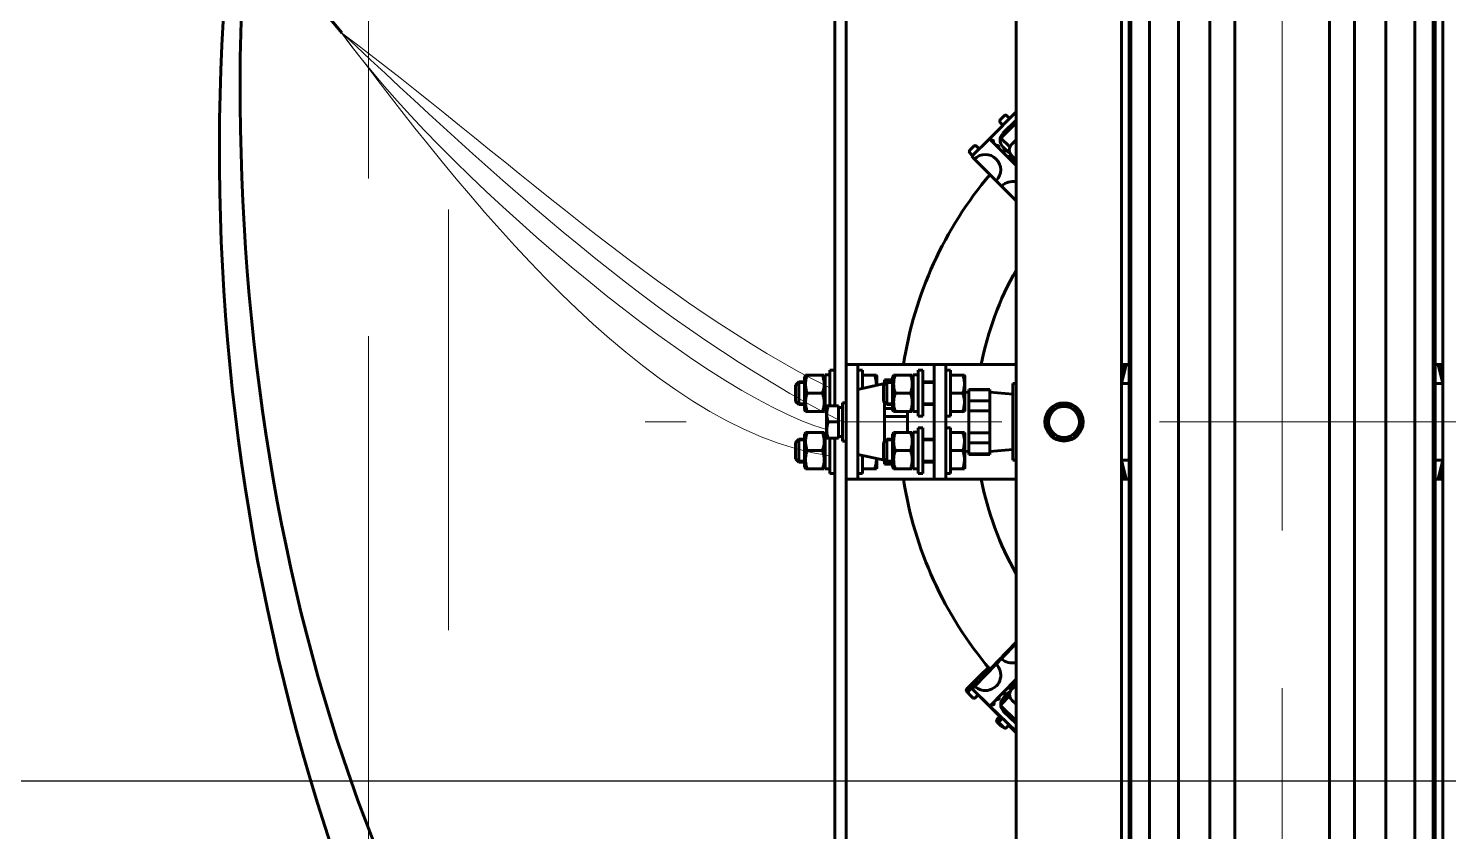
# Model space of a CAD drawing. Header units: millimetres. Extents: x 0 to 1680, y 0 to 594.
# Drawn here: x 106.28 to 119.78, y 451.3 to 458.94 of the extents above; entities that cross this region are included whole.
import ezdxf

# ---------------------------------------------------------------- set-up
doc = ezdxf.new("R2010")
doc.units = ezdxf.units.MM
for name, pattern in [('K5LT32792', [0]), ('K5LT32794', [0]), ('K5LT_AXLED', [13.35, 8.85, -1.5, 1.5, -1.5]), ('K5LT_BASIC', [0]), ('K5LT_DASHED', [6, 4, -2]), ('K5LT_REINFORCED', [0]), ('K5LT_THIN', [0])]:
    doc.linetypes.add(name, pattern=pattern)
doc.layers.add('Системный слой', color=7, linetype='Continuous')

# ---------------------------------------------------------------- blocks, each defined once
blk = doc.blocks.new('U16')
at = {"layer": 'Системный слой', "color": 150, "linetype": 'K5LT_BASIC', "lineweight": 25, "true_color": 0x0080ff}
blk.add_line((132.418, 451.777), (100.018, 451.777), dxfattribs=at)
blk = doc.blocks.new('U20')
at = {"layer": 'Системный слой', "color": 7, "linetype": 'K5LT_DASHED', "lineweight": 13}
blk.add_line((110.27, 441.213), (110.27, 469.173), dxfattribs=at)
blk = doc.blocks.new('U118')
at = {"layer": 'Системный слой', "color": 30, "linetype": 'K5LT_AXLED', "lineweight": 13, "true_color": 0xff8000}
blk.add_line((109.512, 469.357), (109.512, 441.397), dxfattribs=at)
blk = doc.blocks.new('U1224')
at = {"layer": 'Системный слой', "color": 5, "linetype": 'K5LT32792', "lineweight": 60, "true_color": 0x0000ff}
for p, q in [((115.668, 441.829), (115.668, 468.556)), ((116.669, 441.793), (116.669, 468.593)), ((119.725, 468.593), (119.725, 441.793)), ((117.748, 466.227), (117.748, 444.159)), ((118.646, 466.227), (118.646, 444.159)), ((117.508, 466.136), (117.508, 444.25)), ((118.886, 466.136), (118.886, 444.25)), ((117.211, 465.954), (117.211, 444.432)), ((119.182, 465.954), (119.182, 444.432)), ((116.935, 465.681), (116.935, 444.705)), ((119.459, 465.681), (119.459, 444.705)), ((116.742, 445.251), (116.742, 465.135)), ((116.76, 445.251), (116.76, 465.135)), ((119.634, 465.135), (119.634, 445.251)), ((119.652, 465.135), (119.652, 445.251)), ((113.944, 455.347), (113.944, 464.525)), ((114.053, 464.134), (114.053, 455.739)), ((115.668, 458.141), (115.414, 457.886)), ((115.555, 458.105), (115.517, 458.066)), ((115.517, 458.041), (115.542, 458.015)), ((115.668, 458.038), (115.523, 457.893)), ((115.542, 457.938), (115.668, 458.063)), ((115.581, 458.105), (115.607, 458.079)), ((115.607, 458.079), (115.581, 458.105)), ((115.246, 457.719), (115.414, 457.886)), ((115.414, 457.886), (115.668, 457.632)), ((115.523, 457.893), (115.608, 457.808)), ((115.623, 457.831), (115.668, 457.876)), ((115.227, 457.777), (115.266, 457.816)), ((115.227, 457.751), (115.253, 457.725)), ((115.246, 457.719), (115.272, 457.693)), ((115.292, 457.816), (115.317, 457.79)), ((115.317, 457.79), (115.292, 457.816)), ((115.581, 457.77), (115.542, 457.809)), ((115.623, 457.728), (115.668, 457.684)), ((115.478, 457.487), (115.272, 457.693)), ((115.668, 457.658), (115.639, 457.687)), ((115.478, 457.487), (115.53, 457.436)), ((115.668, 457.297), (115.53, 457.436)), ((114.162, 455.739), (114.053, 455.739)), ((114.053, 455.739), (114.053, 454.647)), ((114.162, 455.739), (114.162, 454.647)), ((114.227, 455.739), (114.162, 455.739)), ((114.89, 455.739), (114.227, 455.739)), ((114.999, 455.739), (114.89, 455.739)), ((114.89, 455.739), (114.89, 454.647)), ((114.999, 455.739), (114.999, 454.647)), ((115.064, 455.739), (114.999, 455.739)), ((115.668, 455.739), (115.064, 455.739)), ((116.742, 455.739), (116.669, 455.739)), ((116.707, 455.739), (116.669, 455.587)), ((116.715, 455.739), (116.669, 455.557)), ((116.688, 455.739), (116.669, 455.662)), ((119.725, 455.739), (119.652, 455.739)), ((119.725, 455.557), (119.679, 455.739)), ((119.725, 455.587), (119.687, 455.739)), ((119.725, 455.662), (119.706, 455.739)), ((113.602, 455.575), (113.571, 455.543)), ((113.656, 455.575), (113.602, 455.575)), ((113.602, 455.357), (113.602, 455.575)), ((113.666, 455.639), (113.656, 455.621)), ((113.656, 455.621), (113.656, 455.466)), ((113.666, 455.639), (113.681, 455.639)), ((113.827, 455.639), (113.681, 455.639)), ((113.827, 455.639), (113.843, 455.639)), ((113.853, 455.621), (113.843, 455.639)), ((113.898, 455.64), (113.853, 455.64)), ((113.853, 455.291), (113.853, 455.64)), ((113.944, 455.684), (113.898, 455.684)), ((113.898, 455.347), (113.898, 455.684)), ((114.162, 455.684), (114.208, 455.684)), ((114.417, 455.557), (114.162, 455.502)), ((114.208, 455.684), (114.208, 455.512)), ((114.208, 455.639), (114.324, 455.639)), ((114.324, 455.639), (114.339, 455.639)), ((114.339, 455.639), (114.344, 455.63)), ((114.344, 455.541), (114.344, 455.63)), ((114.44, 455.575), (114.408, 455.543)), ((114.417, 455.57), (114.417, 455.594)), ((114.417, 455.594), (114.493, 455.594)), ((114.417, 455.552), (114.417, 455.57)), ((114.417, 455.57), (114.435, 455.57)), ((114.493, 455.575), (114.44, 455.575)), ((114.44, 455.357), (114.44, 455.575)), ((114.503, 455.639), (114.493, 455.621)), ((114.493, 455.621), (114.493, 455.466)), ((114.503, 455.639), (114.519, 455.639)), ((114.665, 455.639), (114.519, 455.639)), ((114.665, 455.639), (114.68, 455.639)), ((114.69, 455.621), (114.68, 455.639)), ((114.735, 455.64), (114.69, 455.64)), ((114.69, 455.291), (114.69, 455.64)), ((114.735, 455.247), (114.735, 455.684)), ((114.781, 455.684), (114.735, 455.684)), ((114.781, 455.247), (114.781, 455.684)), ((114.89, 455.575), (114.781, 455.575)), ((114.999, 455.684), (115.045, 455.684)), ((115.045, 455.684), (115.045, 455.247)), ((115.045, 455.639), (115.161, 455.639)), ((115.161, 455.639), (115.176, 455.639)), ((115.176, 455.639), (115.181, 455.63)), ((115.181, 455.466), (115.181, 455.63)), ((115.636, 455.193), (115.636, 455.557)), ((115.636, 455.557), (115.668, 455.557)), ((116.742, 455.557), (116.669, 455.557)), ((119.652, 455.557), (119.725, 455.557)), ((113.571, 455.388), (113.571, 455.543)), ((113.656, 455.466), (113.656, 455.31)), ((113.827, 455.466), (113.681, 455.466)), ((114.162, 455.261), (114.162, 455.502)), ((114.408, 455.388), (114.408, 455.543)), ((114.493, 455.466), (114.493, 455.31)), ((114.665, 455.466), (114.519, 455.466)), ((115.045, 455.466), (115.161, 455.466)), ((115.218, 455.475), (115.181, 455.472)), ((115.181, 455.301), (115.181, 455.466)), ((115.418, 455.502), (115.218, 455.502)), ((115.218, 455.497), (115.218, 455.502)), ((115.218, 455.393), (115.218, 455.497)), ((115.218, 455.497), (115.418, 455.497)), ((115.418, 455.502), (115.418, 455.497)), ((115.418, 455.393), (115.418, 455.497)), ((115.418, 455.475), (115.636, 455.457)), ((115.636, 454.929), (115.636, 455.457)), ((113.602, 455.357), (113.571, 455.388)), ((113.656, 455.357), (113.602, 455.357)), ((113.666, 455.293), (113.656, 455.31)), ((113.681, 455.293), (113.666, 455.293)), ((113.827, 455.293), (113.681, 455.293)), ((113.843, 455.293), (113.827, 455.293)), ((113.853, 455.31), (113.843, 455.293)), ((113.868, 455.347), (113.864, 455.34)), ((113.864, 455.34), (113.864, 455.193)), ((113.868, 455.347), (113.882, 455.347)), ((113.98, 455.347), (113.882, 455.347)), ((113.98, 455.193), (113.98, 455.347)), ((114.016, 455.331), (113.98, 455.331)), ((114.016, 455.011), (114.016, 455.375)), ((114.053, 455.375), (114.016, 455.375)), ((114.44, 455.357), (114.408, 455.388)), ((114.417, 455.322), (114.417, 455.379)), ((114.417, 455.243), (114.417, 455.322)), ((114.417, 455.322), (114.493, 455.322)), ((114.493, 455.357), (114.44, 455.357)), ((114.503, 455.293), (114.493, 455.31)), ((114.519, 455.293), (114.503, 455.293)), ((114.665, 455.293), (114.519, 455.293)), ((114.635, 455.293), (114.635, 455.243)), ((114.68, 455.293), (114.665, 455.293)), ((114.69, 455.31), (114.68, 455.293)), ((114.89, 455.357), (114.781, 455.357)), ((115.045, 455.293), (115.161, 455.293)), ((115.176, 455.293), (115.161, 455.293)), ((115.176, 455.293), (115.181, 455.301)), ((115.218, 455.297), (115.218, 455.393)), ((115.218, 455.393), (115.418, 455.393)), ((115.218, 455.088), (115.218, 455.297)), ((115.218, 455.297), (115.418, 455.297)), ((115.418, 455.393), (115.418, 455.297)), ((115.418, 455.088), (115.418, 455.297)), ((115.944, 455.193), (116.034, 455.347)), ((116.034, 455.347), (116.212, 455.347)), ((116.212, 455.347), (116.302, 455.193)), ((113.864, 455.193), (113.864, 455.046)), ((113.98, 455.193), (113.882, 455.193)), ((113.98, 455.038), (113.98, 455.193)), ((114.162, 455.284), (114.162, 455.284)), ((114.162, 454.883), (114.162, 455.261)), ((114.417, 455.243), (114.635, 455.243)), ((114.417, 455.006), (114.417, 455.243)), ((114.635, 455.093), (114.635, 455.243)), ((114.781, 455.247), (114.735, 455.247)), ((114.999, 455.247), (115.045, 455.247)), ((115.636, 454.829), (115.636, 455.193)), ((116.034, 455.038), (115.944, 455.193)), ((116.302, 455.193), (116.212, 455.038)), ((113.602, 455.029), (113.571, 454.997)), ((113.656, 455.029), (113.602, 455.029)), ((113.602, 454.811), (113.602, 455.029)), ((113.666, 455.093), (113.656, 455.075)), ((113.656, 455.075), (113.656, 454.92)), ((113.666, 455.093), (113.681, 455.093)), ((113.827, 455.093), (113.681, 455.093)), ((113.827, 455.093), (113.843, 455.093)), ((113.853, 455.075), (113.843, 455.093)), ((113.853, 454.745), (113.853, 455.094)), ((113.864, 455.094), (113.853, 455.094)), ((113.868, 455.038), (113.864, 455.046)), ((113.882, 455.038), (113.868, 455.038)), ((113.98, 455.038), (113.882, 455.038)), ((113.898, 454.701), (113.898, 455.038)), ((113.944, 445.86), (113.944, 455.038)), ((114.162, 455.102), (114.162, 455.102)), ((114.44, 455.029), (114.408, 454.997)), ((114.493, 455.029), (114.44, 455.029)), ((114.44, 454.811), (114.44, 455.029)), ((114.503, 455.093), (114.493, 455.075)), ((114.493, 455.075), (114.493, 454.92)), ((114.503, 455.093), (114.519, 455.093)), ((114.665, 455.093), (114.519, 455.093)), ((114.665, 455.093), (114.68, 455.093)), ((114.69, 455.075), (114.68, 455.093)), ((114.735, 455.094), (114.69, 455.094)), ((114.69, 454.745), (114.69, 455.094)), ((114.735, 454.701), (114.735, 455.138)), ((114.781, 455.138), (114.735, 455.138)), ((114.781, 454.701), (114.781, 455.138)), ((114.89, 455.029), (114.781, 455.029)), ((114.999, 455.138), (115.045, 455.138)), ((115.045, 455.138), (115.045, 454.701)), ((115.045, 455.093), (115.161, 455.093)), ((115.161, 455.093), (115.176, 455.093)), ((115.176, 455.093), (115.181, 455.084)), ((115.181, 454.92), (115.181, 455.084)), ((115.218, 454.993), (115.218, 455.088)), ((115.218, 455.088), (115.418, 455.088)), ((115.418, 455.088), (115.418, 454.993)), ((116.212, 455.038), (116.034, 455.038)), ((113.571, 454.842), (113.571, 454.997)), ((113.656, 454.92), (113.656, 454.764)), ((113.827, 454.92), (113.681, 454.92)), ((114.053, 455.011), (114.016, 455.011)), ((114.417, 454.829), (114.162, 454.883)), ((114.408, 454.842), (114.408, 454.997)), ((114.493, 454.92), (114.493, 454.764)), ((114.665, 454.92), (114.519, 454.92)), ((115.045, 454.92), (115.161, 454.92)), ((115.181, 454.755), (115.181, 454.92)), ((115.218, 454.911), (115.181, 454.914)), ((115.218, 454.888), (115.218, 454.993)), ((115.218, 454.993), (115.418, 454.993)), ((115.218, 454.888), (115.418, 454.888)), ((115.218, 454.883), (115.218, 454.888)), ((115.418, 454.883), (115.218, 454.883)), ((115.418, 454.888), (115.418, 454.993)), ((115.418, 454.911), (115.636, 454.929)), ((115.418, 454.888), (115.418, 454.883)), ((113.602, 454.811), (113.571, 454.842)), ((113.656, 454.811), (113.602, 454.811)), ((113.666, 454.747), (113.656, 454.764)), ((113.681, 454.747), (113.666, 454.747)), ((113.827, 454.747), (113.681, 454.747)), ((113.843, 454.747), (113.827, 454.747)), ((113.853, 454.764), (113.843, 454.747)), ((114.208, 454.874), (114.208, 454.701)), ((114.208, 454.747), (114.324, 454.747)), ((114.339, 454.747), (114.324, 454.747)), ((114.339, 454.747), (114.344, 454.755)), ((114.344, 454.755), (114.344, 454.844)), ((114.44, 454.811), (114.408, 454.842)), ((114.417, 454.792), (114.417, 454.833)), ((114.417, 454.792), (114.493, 454.792)), ((114.493, 454.811), (114.44, 454.811)), ((114.503, 454.747), (114.493, 454.764)), ((114.519, 454.747), (114.503, 454.747)), ((114.665, 454.747), (114.519, 454.747)), ((114.68, 454.747), (114.665, 454.747)), ((114.69, 454.764), (114.68, 454.747)), ((114.89, 454.811), (114.781, 454.811)), ((115.045, 454.747), (115.161, 454.747)), ((115.176, 454.747), (115.161, 454.747)), ((115.176, 454.747), (115.181, 454.755)), ((115.668, 454.829), (115.636, 454.829)), ((116.742, 454.829), (116.669, 454.829)), ((116.669, 454.829), (116.715, 454.647)), ((116.669, 454.799), (116.707, 454.647)), ((119.652, 454.829), (119.725, 454.829)), ((119.679, 454.647), (119.725, 454.829)), ((119.687, 454.647), (119.725, 454.799)), ((113.944, 454.701), (113.898, 454.701)), ((114.162, 454.647), (114.053, 454.647)), ((114.053, 454.647), (114.053, 446.252)), ((114.162, 454.701), (114.208, 454.701)), ((114.227, 454.647), (114.162, 454.647)), ((114.89, 454.647), (114.227, 454.647)), ((114.781, 454.701), (114.735, 454.701)), ((114.999, 454.647), (114.89, 454.647)), ((114.999, 454.701), (115.045, 454.701)), ((115.064, 454.647), (114.999, 454.647)), ((115.668, 454.647), (115.064, 454.647)), ((116.669, 454.724), (116.688, 454.647)), ((116.669, 454.647), (116.742, 454.647)), ((119.652, 454.647), (119.725, 454.647)), ((119.706, 454.647), (119.725, 454.724)), ((115.528, 452.941), (115.668, 453.085)), ((115.56, 452.987), (115.566, 452.993)), ((115.566, 452.993), (115.579, 453.006)), ((115.573, 452.987), (115.566, 452.993)), ((115.579, 453.006), (115.585, 453.013)), ((115.579, 453.006), (115.585, 453)), ((115.585, 453.013), (115.668, 453.098)), ((115.585, 453.013), (115.592, 453.006)), ((115.275, 452.68), (115.478, 452.889)), ((115.319, 452.738), (115.522, 452.947)), ((115.379, 452.833), (115.404, 452.858)), ((115.478, 452.889), (115.528, 452.941)), ((115.522, 452.947), (115.528, 452.954)), ((115.528, 452.941), (115.522, 452.947)), ((115.528, 452.954), (115.535, 452.96)), ((115.528, 452.954), (115.535, 452.948)), ((115.535, 452.96), (115.541, 452.967)), ((115.535, 452.96), (115.541, 452.954)), ((115.541, 452.967), (115.554, 452.98)), ((115.547, 452.961), (115.541, 452.967)), ((115.554, 452.98), (115.56, 452.987)), ((115.554, 452.98), (115.56, 452.974)), ((115.56, 452.987), (115.566, 452.98)), ((115.34, 452.795), (115.225, 452.679)), ((115.3, 452.719), (115.306, 452.725)), ((115.306, 452.725), (115.313, 452.732)), ((115.306, 452.725), (115.313, 452.719)), ((115.313, 452.732), (115.319, 452.738)), ((115.319, 452.726), (115.313, 452.732)), ((115.319, 452.738), (115.326, 452.732)), ((115.34, 452.795), (115.353, 452.808)), ((115.357, 452.778), (115.34, 452.795)), ((115.379, 452.833), (115.353, 452.808)), ((115.353, 452.808), (115.37, 452.791)), ((115.668, 452.745), (115.419, 452.489)), ((115.225, 452.679), (115.199, 452.653)), ((115.199, 452.628), (115.238, 452.589)), ((115.243, 452.66), (115.218, 452.634)), ((115.218, 452.608), (115.257, 452.57)), ((115.225, 452.679), (115.243, 452.66)), ((115.243, 452.66), (115.249, 452.667)), ((115.243, 452.66), (115.25, 452.654)), ((115.249, 452.667), (115.256, 452.673)), ((115.249, 452.667), (115.256, 452.66)), ((115.25, 452.654), (115.275, 452.68)), ((115.419, 452.489), (115.25, 452.654)), ((115.256, 452.673), (115.262, 452.68)), ((115.256, 452.673), (115.262, 452.667)), ((115.262, 452.68), (115.275, 452.693)), ((115.269, 452.673), (115.262, 452.68)), ((115.275, 452.693), (115.281, 452.699)), ((115.275, 452.693), (115.281, 452.686)), ((115.281, 452.699), (115.287, 452.706)), ((115.281, 452.699), (115.288, 452.693)), ((115.283, 452.571), (115.308, 452.597)), ((115.287, 452.706), (115.3, 452.719)), ((115.294, 452.699), (115.287, 452.706)), ((115.3, 452.719), (115.307, 452.712)), ((115.308, 452.596), (115.315, 452.589)), ((115.315, 452.589), (115.488, 452.415)), ((115.607, 452.59), (115.521, 452.502)), ((115.547, 452.568), (115.585, 452.607)), ((115.627, 452.65), (115.668, 452.693)), ((115.642, 452.692), (115.668, 452.719)), ((115.419, 452.489), (115.668, 452.248)), ((115.522, 452.491), (115.668, 452.349)), ((115.668, 452.508), (115.628, 452.547)), ((115.488, 452.415), (115.514, 452.389)), ((115.514, 452.389), (115.488, 452.364)), ((115.527, 452.299), (115.488, 452.338)), ((115.512, 452.349), (115.537, 452.375)), ((115.512, 452.323), (115.551, 452.285)), ((115.518, 452.393), (115.514, 452.389)), ((115.514, 452.389), (115.533, 452.371)), ((115.668, 452.324), (115.549, 452.439)), ((115.577, 452.285), (115.602, 452.312)), ((115.597, 452.306), (115.604, 452.299)), ((115.604, 452.299), (115.668, 452.236))]:
    blk.add_line(p, q, dxfattribs=at)
at = {"layer": 'Системный слой', "color": 7, "linetype": 'K5LT32794', "lineweight": 18}
for p, q in [((113.602, 455.558), (113.585, 455.558)), ((113.656, 455.558), (113.602, 455.558)), ((114.44, 455.558), (114.422, 455.558)), ((114.493, 455.558), (114.44, 455.558)), ((114.89, 455.558), (114.781, 455.558)), ((113.602, 455.374), (113.585, 455.374)), ((113.656, 455.374), (113.602, 455.374)), ((114.44, 455.374), (114.422, 455.374)), ((114.493, 455.374), (114.44, 455.374)), ((114.89, 455.374), (114.781, 455.374)), ((114.162, 455.269), (114.162, 455.269)), ((114.162, 455.116), (114.162, 455.116)), ((113.602, 455.012), (113.585, 455.012)), ((113.656, 455.012), (113.602, 455.012)), ((114.44, 455.012), (114.422, 455.012)), ((114.493, 455.012), (114.44, 455.012)), ((114.89, 455.012), (114.781, 455.012)), ((113.602, 454.828), (113.585, 454.828)), ((113.656, 454.828), (113.602, 454.828)), ((114.44, 454.828), (114.422, 454.828)), ((114.493, 454.828), (114.44, 454.828)), ((114.89, 454.828), (114.781, 454.828))]:
    blk.add_line(p, q, dxfattribs=at)
at = {"layer": 'Системный слой', "color": 5, "linetype": 'K5LT32792', "lineweight": 60, "true_color": 0x0000ff}
for radius in [0.182, 0.147]:
    blk.add_circle((116.123, 455.193), radius, dxfattribs=at)
for centre, radius, start, end in [((115.53, 458.054), 0.0182, 135, 225), ((115.568, 458.092), 0.0182, 45, 135), ((115.44, 457.861), 0.0136, 315, 135), ((115.607, 457.873), 0.091, 135, 225), ((115.24, 457.764), 0.0182, 135, 225), ((115.279, 457.803), 0.0182, 45, 135), ((115.375, 457.59), 0.146, 315, 135), ((115.491, 457.809), 0.0136, 315, 135), ((115.542, 457.758), 0.0136, 315, 135), ((115.645, 457.835), 0.091, 225, 245.3298), ((115.594, 457.706), 0.0136, 315, 135), ((115.675, 457.78), 0.0728, 135, 225), ((115.678, 457.725), 0.0546, 176.8103, 225), ((115.645, 457.655), 0.0136, 315, 135), ((118.197, 455.193), 3.64, 139.7263, 171.3731), ((115.633, 457.333), 0.146, 75.8923, 135), ((118.197, 455.193), 2.912, 150.2776, 169.1931), ((118.197, 455.193), 3.64, 188.6269, 220.2459), ((118.197, 455.193), 2.912, 190.8069, 209.7224), ((115.376, 452.784), 0.146, 225.8685, 45.8685), ((115.63, 453.046), 0.146, 225.8685, 285.2542), ((115.647, 452.724), 0.0136, 225.8685, 45.8685), ((115.212, 452.64), 0.0182, 135, 225), ((115.231, 452.621), 0.0182, 135.8685, 225.8685), ((115.25, 452.602), 0.0182, 225, 235.4738), ((115.546, 452.62), 0.0136, 225.8685, 45.8685), ((115.65, 452.544), 0.091, 115.5387, 135.8685), ((115.597, 452.672), 0.0136, 225.8685, 45.8685), ((115.679, 452.6), 0.0728, 135.8685, 225.8685), ((115.681, 452.654), 0.0546, 135.8685, 184.0582), ((115.27, 452.583), 0.0182, 225.8685, 315.8685), ((115.445, 452.515), 0.0136, 225.8685, 45.8685), ((115.495, 452.567), 0.0136, 225.8685, 45.8685), ((115.612, 452.505), 0.091, 135.8685, 225.8685), ((115.501, 452.351), 0.0182, 135, 225), ((115.525, 452.336), 0.0182, 135.8685, 225.8685), ((115.54, 452.312), 0.0182, 225, 275.7072), ((115.564, 452.298), 0.0182, 225.8685, 315.8685)]:
    blk.add_arc(centre, radius, start, end, dxfattribs=at)
for centre, major_axis, start_param, end_param in [((113.829, 455.466), (-0.48, 0), -4.662765, -4.639974), ((114.666, 455.466), (-0.48, 0), 1.62042, 1.71569), ((114.759, 455.466), (-0.48, 0), 1.473648, 1.521173), ((113.961, 455.193), (-0.38, 0), 1.620943, 1.717226), ((114.035, 455.193), (-0.38, 0), 1.472622, 1.52065), ((113.829, 454.92), (-0.48, 0), 1.62042, 1.71569), ((114.666, 454.92), (-0.48, 0), 1.62042, 1.71569), ((113.922, 454.92), (-0.48, 0), 1.473648, 1.521173), ((114.759, 454.92), (-0.48, 0), 1.473648, 1.521173)]:
    blk.add_ellipse(centre, major_axis=major_axis, ratio=0.36397, start_param=start_param, end_param=end_param, dxfattribs=at)
for points, knots in [([(113.681, 455.639), (113.678, 455.629), (113.674, 455.614), (113.67, 455.596), (113.668, 455.584), (113.667, 455.573), (113.666, 455.563), (113.666, 455.553), (113.666, 455.543), (113.667, 455.533), (113.668, 455.523), (113.669, 455.512), (113.673, 455.492), (113.678, 455.477), (113.681, 455.466)], [0, 0, 0, 0, 0.173201, 0.25874, 0.32264, 0.38205, 0.436164, 0.49224, 0.549684, 0.607523, 0.664985, 0.721983, 0.806425, 1, 1, 1, 1]), ([(113.827, 455.466), (113.83, 455.475), (113.835, 455.49), (113.839, 455.509), (113.841, 455.521), (113.842, 455.531), (113.842, 455.541), (113.843, 455.551), (113.843, 455.561), (113.842, 455.571), (113.841, 455.581), (113.839, 455.593), (113.835, 455.612), (113.831, 455.628), (113.827, 455.639)], [0, 0, 0, 0, 0.173201, 0.25874, 0.32264, 0.38205, 0.436164, 0.49224, 0.549684, 0.607523, 0.664985, 0.721983, 0.806425, 1, 1, 1, 1]), ([(114.339, 455.54), (114.339, 455.543), (114.339, 455.55), (114.339, 455.559), (114.338, 455.569), (114.337, 455.58), (114.335, 455.593), (114.331, 455.614), (114.327, 455.629), (114.324, 455.639)], [0, 0, 0, 0, 0.094577, 0.195102, 0.290246, 0.383823, 0.522018, 0.700483, 1, 1, 1, 1]), ([(114.519, 455.639), (114.516, 455.629), (114.511, 455.614), (114.507, 455.596), (114.505, 455.584), (114.504, 455.573), (114.504, 455.563), (114.503, 455.553), (114.504, 455.543), (114.504, 455.533), (114.505, 455.523), (114.507, 455.512), (114.511, 455.492), (114.515, 455.477), (114.519, 455.466)], [0, 0, 0, 0, 0.173201, 0.25874, 0.32264, 0.38205, 0.436164, 0.49224, 0.549684, 0.607523, 0.664985, 0.721983, 0.806425, 1, 1, 1, 1]), ([(114.665, 455.466), (114.668, 455.475), (114.672, 455.49), (114.676, 455.509), (114.678, 455.521), (114.679, 455.531), (114.68, 455.541), (114.68, 455.551), (114.68, 455.561), (114.679, 455.571), (114.678, 455.581), (114.677, 455.593), (114.673, 455.612), (114.668, 455.628), (114.665, 455.639)], [0, 0, 0, 0, 0.173201, 0.25874, 0.32264, 0.38205, 0.436164, 0.49224, 0.549684, 0.607523, 0.664985, 0.721983, 0.806425, 1, 1, 1, 1]), ([(115.161, 455.466), (115.163, 455.472), (115.166, 455.481), (115.17, 455.496), (115.172, 455.509), (115.174, 455.52), (115.175, 455.53), (115.176, 455.539), (115.176, 455.549), (115.176, 455.559), (115.176, 455.569), (115.175, 455.58), (115.173, 455.593), (115.169, 455.614), (115.164, 455.629), (115.161, 455.639)], [0, 0, 0, 0, 0.104989, 0.173793, 0.256289, 0.331236, 0.361573, 0.423373, 0.484181, 0.54145, 0.595653, 0.648964, 0.727694, 0.829365, 1, 1, 1, 1]), ([(113.681, 455.466), (113.678, 455.456), (113.674, 455.441), (113.67, 455.423), (113.668, 455.411), (113.667, 455.4), (113.666, 455.39), (113.666, 455.381), (113.666, 455.371), (113.667, 455.36), (113.668, 455.35), (113.669, 455.339), (113.673, 455.319), (113.678, 455.304), (113.681, 455.293)], [0, 0, 0, 0, 0.173201, 0.25874, 0.32264, 0.38205, 0.436164, 0.49224, 0.549684, 0.607523, 0.664985, 0.721983, 0.806425, 1, 1, 1, 1]), ([(113.827, 455.293), (113.83, 455.303), (113.835, 455.317), (113.839, 455.336), (113.841, 455.348), (113.842, 455.358), (113.842, 455.368), (113.843, 455.378), (113.843, 455.388), (113.842, 455.398), (113.841, 455.408), (113.839, 455.42), (113.835, 455.439), (113.831, 455.455), (113.827, 455.466)], [0, 0, 0, 0, 0.173201, 0.25874, 0.32264, 0.38205, 0.436164, 0.49224, 0.549684, 0.607523, 0.664985, 0.721983, 0.806425, 1, 1, 1, 1]), ([(114.519, 455.466), (114.516, 455.456), (114.511, 455.441), (114.507, 455.423), (114.505, 455.411), (114.504, 455.4), (114.504, 455.39), (114.503, 455.381), (114.504, 455.371), (114.504, 455.36), (114.505, 455.35), (114.507, 455.339), (114.511, 455.319), (114.515, 455.304), (114.519, 455.293)], [0, 0, 0, 0, 0.173201, 0.25874, 0.32264, 0.38205, 0.436164, 0.49224, 0.549684, 0.607523, 0.664985, 0.721983, 0.806425, 1, 1, 1, 1]), ([(114.665, 455.293), (114.668, 455.303), (114.672, 455.317), (114.676, 455.336), (114.678, 455.348), (114.679, 455.358), (114.68, 455.368), (114.68, 455.378), (114.68, 455.388), (114.679, 455.398), (114.678, 455.408), (114.677, 455.42), (114.673, 455.439), (114.668, 455.455), (114.665, 455.466)], [0, 0, 0, 0, 0.173201, 0.25874, 0.32264, 0.38205, 0.436164, 0.49224, 0.549684, 0.607523, 0.664985, 0.721983, 0.806425, 1, 1, 1, 1]), ([(115.161, 455.293), (115.163, 455.299), (115.166, 455.309), (115.17, 455.323), (115.172, 455.336), (115.174, 455.347), (115.175, 455.357), (115.176, 455.366), (115.176, 455.376), (115.176, 455.386), (115.176, 455.396), (115.175, 455.407), (115.173, 455.42), (115.169, 455.441), (115.164, 455.456), (115.161, 455.466)], [0, 0, 0, 0, 0.104989, 0.173793, 0.256289, 0.331236, 0.361573, 0.423373, 0.484181, 0.54145, 0.595653, 0.648964, 0.727694, 0.829365, 1, 1, 1, 1]), ([(113.882, 455.347), (113.88, 455.341), (113.877, 455.333), (113.874, 455.319), (113.871, 455.309), (113.87, 455.297), (113.869, 455.287), (113.868, 455.277), (113.868, 455.268), (113.868, 455.259), (113.869, 455.25), (113.87, 455.239), (113.873, 455.223), (113.877, 455.208), (113.881, 455.196), (113.882, 455.193)], [0, 0, 0, 0, 0.119528, 0.173793, 0.256289, 0.331236, 0.392346, 0.45422, 0.513429, 0.568879, 0.622385, 0.701612, 0.77899, 0.927667, 1, 1, 1, 1]), ([(113.882, 455.193), (113.88, 455.187), (113.877, 455.178), (113.874, 455.165), (113.871, 455.154), (113.87, 455.143), (113.869, 455.132), (113.868, 455.123), (113.868, 455.113), (113.868, 455.105), (113.869, 455.095), (113.87, 455.084), (113.873, 455.068), (113.877, 455.053), (113.881, 455.042), (113.882, 455.038)], [0, 0, 0, 0, 0.119528, 0.173793, 0.256289, 0.331236, 0.392346, 0.45422, 0.513429, 0.568879, 0.622385, 0.701612, 0.77899, 0.927667, 1, 1, 1, 1]), ([(113.681, 455.093), (113.678, 455.083), (113.674, 455.068), (113.67, 455.05), (113.668, 455.038), (113.667, 455.027), (113.666, 455.017), (113.666, 455.007), (113.666, 454.997), (113.667, 454.987), (113.668, 454.977), (113.669, 454.966), (113.673, 454.946), (113.678, 454.931), (113.681, 454.92)], [0, 0, 0, 0, 0.173201, 0.25874, 0.32264, 0.38205, 0.436164, 0.49224, 0.549684, 0.607523, 0.664985, 0.721983, 0.806425, 1, 1, 1, 1]), ([(113.827, 454.92), (113.83, 454.929), (113.835, 454.944), (113.839, 454.963), (113.841, 454.975), (113.842, 454.985), (113.842, 454.995), (113.843, 455.005), (113.843, 455.015), (113.842, 455.025), (113.841, 455.035), (113.839, 455.047), (113.835, 455.066), (113.831, 455.082), (113.827, 455.093)], [0, 0, 0, 0, 0.173201, 0.25874, 0.32264, 0.38205, 0.436164, 0.49224, 0.549684, 0.607523, 0.664985, 0.721983, 0.806425, 1, 1, 1, 1]), ([(114.519, 455.093), (114.516, 455.083), (114.511, 455.068), (114.507, 455.05), (114.505, 455.038), (114.504, 455.027), (114.504, 455.017), (114.503, 455.007), (114.504, 454.997), (114.504, 454.987), (114.505, 454.977), (114.507, 454.966), (114.511, 454.946), (114.515, 454.931), (114.519, 454.92)], [0, 0, 0, 0, 0.173201, 0.25874, 0.32264, 0.38205, 0.436164, 0.49224, 0.549684, 0.607523, 0.664985, 0.721983, 0.806425, 1, 1, 1, 1]), ([(114.665, 454.92), (114.668, 454.929), (114.672, 454.944), (114.676, 454.963), (114.678, 454.975), (114.679, 454.985), (114.68, 454.995), (114.68, 455.005), (114.68, 455.015), (114.679, 455.025), (114.678, 455.035), (114.677, 455.047), (114.673, 455.066), (114.668, 455.082), (114.665, 455.093)], [0, 0, 0, 0, 0.173201, 0.25874, 0.32264, 0.38205, 0.436164, 0.49224, 0.549684, 0.607523, 0.664985, 0.721983, 0.806425, 1, 1, 1, 1]), ([(115.161, 454.92), (115.163, 454.926), (115.166, 454.935), (115.17, 454.95), (115.172, 454.963), (115.174, 454.974), (115.175, 454.984), (115.176, 454.993), (115.176, 455.003), (115.176, 455.013), (115.176, 455.023), (115.175, 455.034), (115.173, 455.047), (115.169, 455.068), (115.164, 455.083), (115.161, 455.093)], [0, 0, 0, 0, 0.104989, 0.173793, 0.256289, 0.331236, 0.361573, 0.423373, 0.484181, 0.54145, 0.595653, 0.648964, 0.727694, 0.829365, 1, 1, 1, 1]), ([(113.681, 454.92), (113.678, 454.91), (113.674, 454.895), (113.67, 454.877), (113.668, 454.865), (113.667, 454.854), (113.666, 454.844), (113.666, 454.835), (113.666, 454.825), (113.667, 454.814), (113.668, 454.804), (113.669, 454.793), (113.673, 454.773), (113.678, 454.758), (113.681, 454.747)], [0, 0, 0, 0, 0.173201, 0.25874, 0.32264, 0.38205, 0.436164, 0.49224, 0.549684, 0.607523, 0.664985, 0.721983, 0.806425, 1, 1, 1, 1]), ([(113.827, 454.747), (113.83, 454.757), (113.835, 454.771), (113.839, 454.79), (113.841, 454.802), (113.842, 454.812), (113.842, 454.822), (113.843, 454.832), (113.843, 454.842), (113.842, 454.852), (113.841, 454.862), (113.839, 454.874), (113.835, 454.893), (113.831, 454.909), (113.827, 454.92)], [0, 0, 0, 0, 0.173201, 0.25874, 0.32264, 0.38205, 0.436164, 0.49224, 0.549684, 0.607523, 0.664985, 0.721983, 0.806425, 1, 1, 1, 1]), ([(114.519, 454.92), (114.516, 454.91), (114.511, 454.895), (114.507, 454.877), (114.505, 454.865), (114.504, 454.854), (114.504, 454.844), (114.503, 454.835), (114.504, 454.825), (114.504, 454.814), (114.505, 454.804), (114.507, 454.793), (114.511, 454.773), (114.515, 454.758), (114.519, 454.747)], [0, 0, 0, 0, 0.173201, 0.25874, 0.32264, 0.38205, 0.436164, 0.49224, 0.549684, 0.607523, 0.664985, 0.721983, 0.806425, 1, 1, 1, 1]), ([(114.665, 454.747), (114.668, 454.757), (114.672, 454.771), (114.676, 454.79), (114.678, 454.802), (114.679, 454.812), (114.68, 454.822), (114.68, 454.832), (114.68, 454.842), (114.679, 454.852), (114.678, 454.862), (114.677, 454.874), (114.673, 454.893), (114.668, 454.909), (114.665, 454.92)], [0, 0, 0, 0, 0.173201, 0.25874, 0.32264, 0.38205, 0.436164, 0.49224, 0.549684, 0.607523, 0.664985, 0.721983, 0.806425, 1, 1, 1, 1]), ([(115.161, 454.747), (115.163, 454.753), (115.166, 454.763), (115.17, 454.777), (115.172, 454.79), (115.174, 454.801), (115.175, 454.811), (115.176, 454.82), (115.176, 454.83), (115.176, 454.84), (115.176, 454.85), (115.175, 454.861), (115.173, 454.874), (115.169, 454.895), (115.164, 454.91), (115.161, 454.92)], [0, 0, 0, 0, 0.104989, 0.173793, 0.256289, 0.331236, 0.361573, 0.423373, 0.484181, 0.54145, 0.595653, 0.648964, 0.727694, 0.829365, 1, 1, 1, 1]), ([(114.324, 454.747), (114.326, 454.753), (114.329, 454.763), (114.332, 454.777), (114.335, 454.79), (114.337, 454.801), (114.338, 454.811), (114.339, 454.82), (114.339, 454.83), (114.339, 454.839), (114.339, 454.844), (114.339, 454.846)], [0, 0, 0, 0, 0.184287, 0.305061, 0.449866, 0.581422, 0.634672, 0.74315, 0.849887, 0.950412, 1, 1, 1, 1])]:
    blk.add_open_spline(points, degree=3, knots=knots, dxfattribs=at)
blk = doc.blocks.new('U1223')
at = {"layer": 'Системный слой', "color": 30, "linetype": 'K5LT_AXLED', "lineweight": 13, "true_color": 0xff8000}
for p, q in [((118.197, 440.81), (118.197, 469.51)), ((125.882, 455.193), (112.142, 455.193))]:
    blk.add_line(p, q, dxfattribs=at)
at = {"layer": 'Системный слой'}
blk.add_blockref('U1224', (0, 0), dxfattribs=at)

msp = doc.modelspace()

# ---------------------------------------------------------------- linework, layer by layer
at = {"layer": 'Системный слой', "color": 134, "linetype": 'K5LT_REINFORCED', "lineweight": 60, "true_color": 0x009696}
for points in [[(109.25651, 458.8921), (103.62645, 465.46793), (114.37019, 470.32007), (116.81796, 474.66148)], [(110.61529, 447.76305), (105.63407, 457.04969), (108.2026, 468.65648), (116.81796, 474.66148)], [(110.39893, 449.43459), (106.34979, 456.53967), (107.94366, 470.1303), (116.81796, 474.66148)]]:
    msp.add_open_spline(points, degree=3, dxfattribs=at)
at = {"layer": 'Системный слой', "color": 7, "linetype": 'K5LT_THIN', "lineweight": 13}
for points in [[(109.25497, 458.89426), (110.15773, 457.63244), (112.6376, 455.47711), (113.86352, 455.11923)], [(109.25497, 458.89426), (110.73194, 457.78716), (112.29002, 456.31417), (113.8981, 455.51577)], [(109.25595, 458.89352), (110.71793, 457.52802), (112.21558, 456.1134), (114.0164, 455.19272)], [(109.25595, 458.89276), (110.38154, 457.3961), (112.14988, 455.11377), (113.8981, 454.86967)]]:
    msp.add_open_spline(points, degree=3, dxfattribs=at)

# ---------------------------------------------------------------- block references
at = {"layer": 'Системный слой'}
for name in ['U1223', 'U118', 'U20', 'U16']:
    msp.add_blockref(name, (0, 0), dxfattribs=at)

doc.saveas('drawing.dxf')
